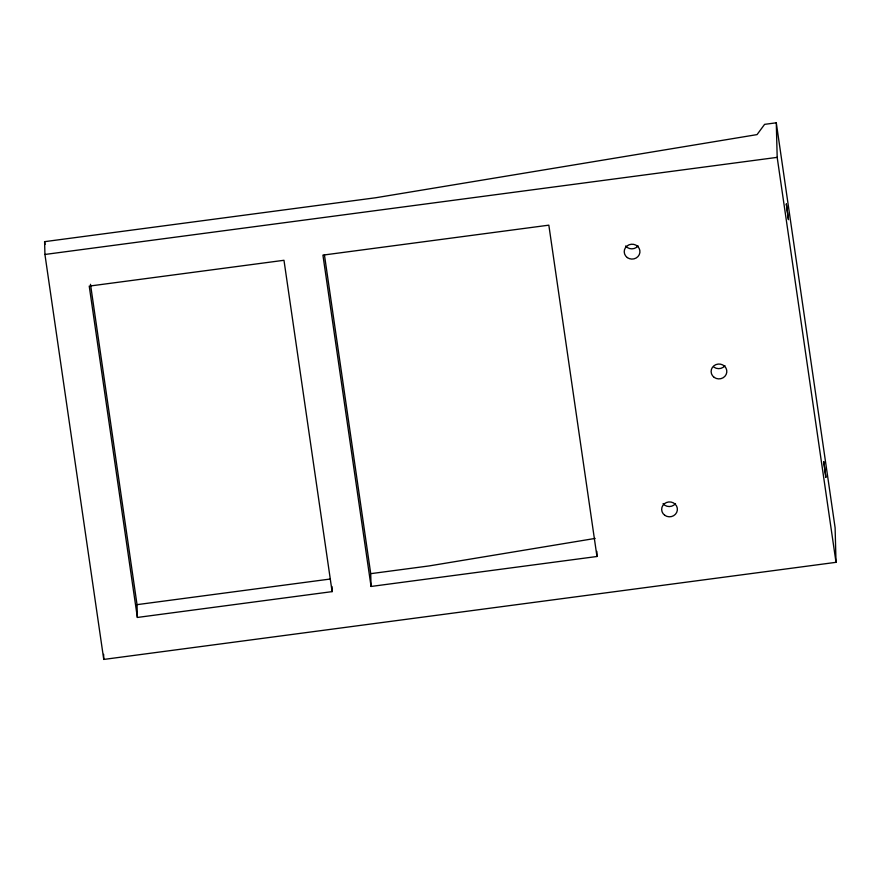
<?xml version="1.0" encoding="UTF-8"?>
<svg xmlns="http://www.w3.org/2000/svg" width="892" height="892" viewBox="0 0 892 892"><rect width="100%" height="100%" fill="white"/><g stroke="black" fill="none" stroke-linecap="round" stroke-linejoin="round"><path stroke-width="1.34" d="M595.154 538.422L429.152 565.918L370.726 573.668L371.061 586.457L596.971 556.496L596.837 551.379M776.285 122.806L764.6 124.356L757.052 134.603L375.677 197.756L44.6 241.665L44.934 254.465L103.762 659.433L836.016 562.328L835.113 527.774L776.285 122.806L777.188 157.36L836.016 562.328M44.934 254.465L777.188 157.36M331.98 586.512L332.114 591.63L137.368 617.454L137.034 604.653L330.397 579.008M596.971 556.496L548.836 225.163L322.926 255.123L371.061 586.457M324.398 254.699L370.726 573.668M332.114 591.63L283.979 260.286L89.233 286.109L137.368 617.454M90.493 284.314L137.034 604.653M44.6 241.665L45.001 244.419M103.628 654.315L103.762 659.433M675.523 503.601A7.861 7.437 -1.5 0 1 663.046 503.69M638.081 245.891A7.861 7.437 -1.5 0 1 625.604 245.991M724.962 365.698A7.861 7.437 -1.5 0 1 713.946 367.158M786.331 204.023L788.439 219.566L786.331 204.023M823.773 461.722L825.869 477.276L823.773 461.722M664.774 515.297A7.861 7.437 -1.5 0 0 677.329 510.269A7.861 7.437 -1.5 0 0 666.48 502.508A7.861 7.437 -1.5 0 0 664.774 515.297M627.332 257.587A7.861 7.437 -1.5 0 0 639.887 252.559A7.861 7.437 -1.5 0 0 629.038 244.798A7.861 7.437 -1.5 0 0 627.332 257.587M714.213 377.394A7.861 7.437 -1.5 0 0 726.768 372.365A7.861 7.437 -1.5 0 0 715.919 364.616A7.861 7.437 -1.5 0 0 714.213 377.394"/></g></svg>
